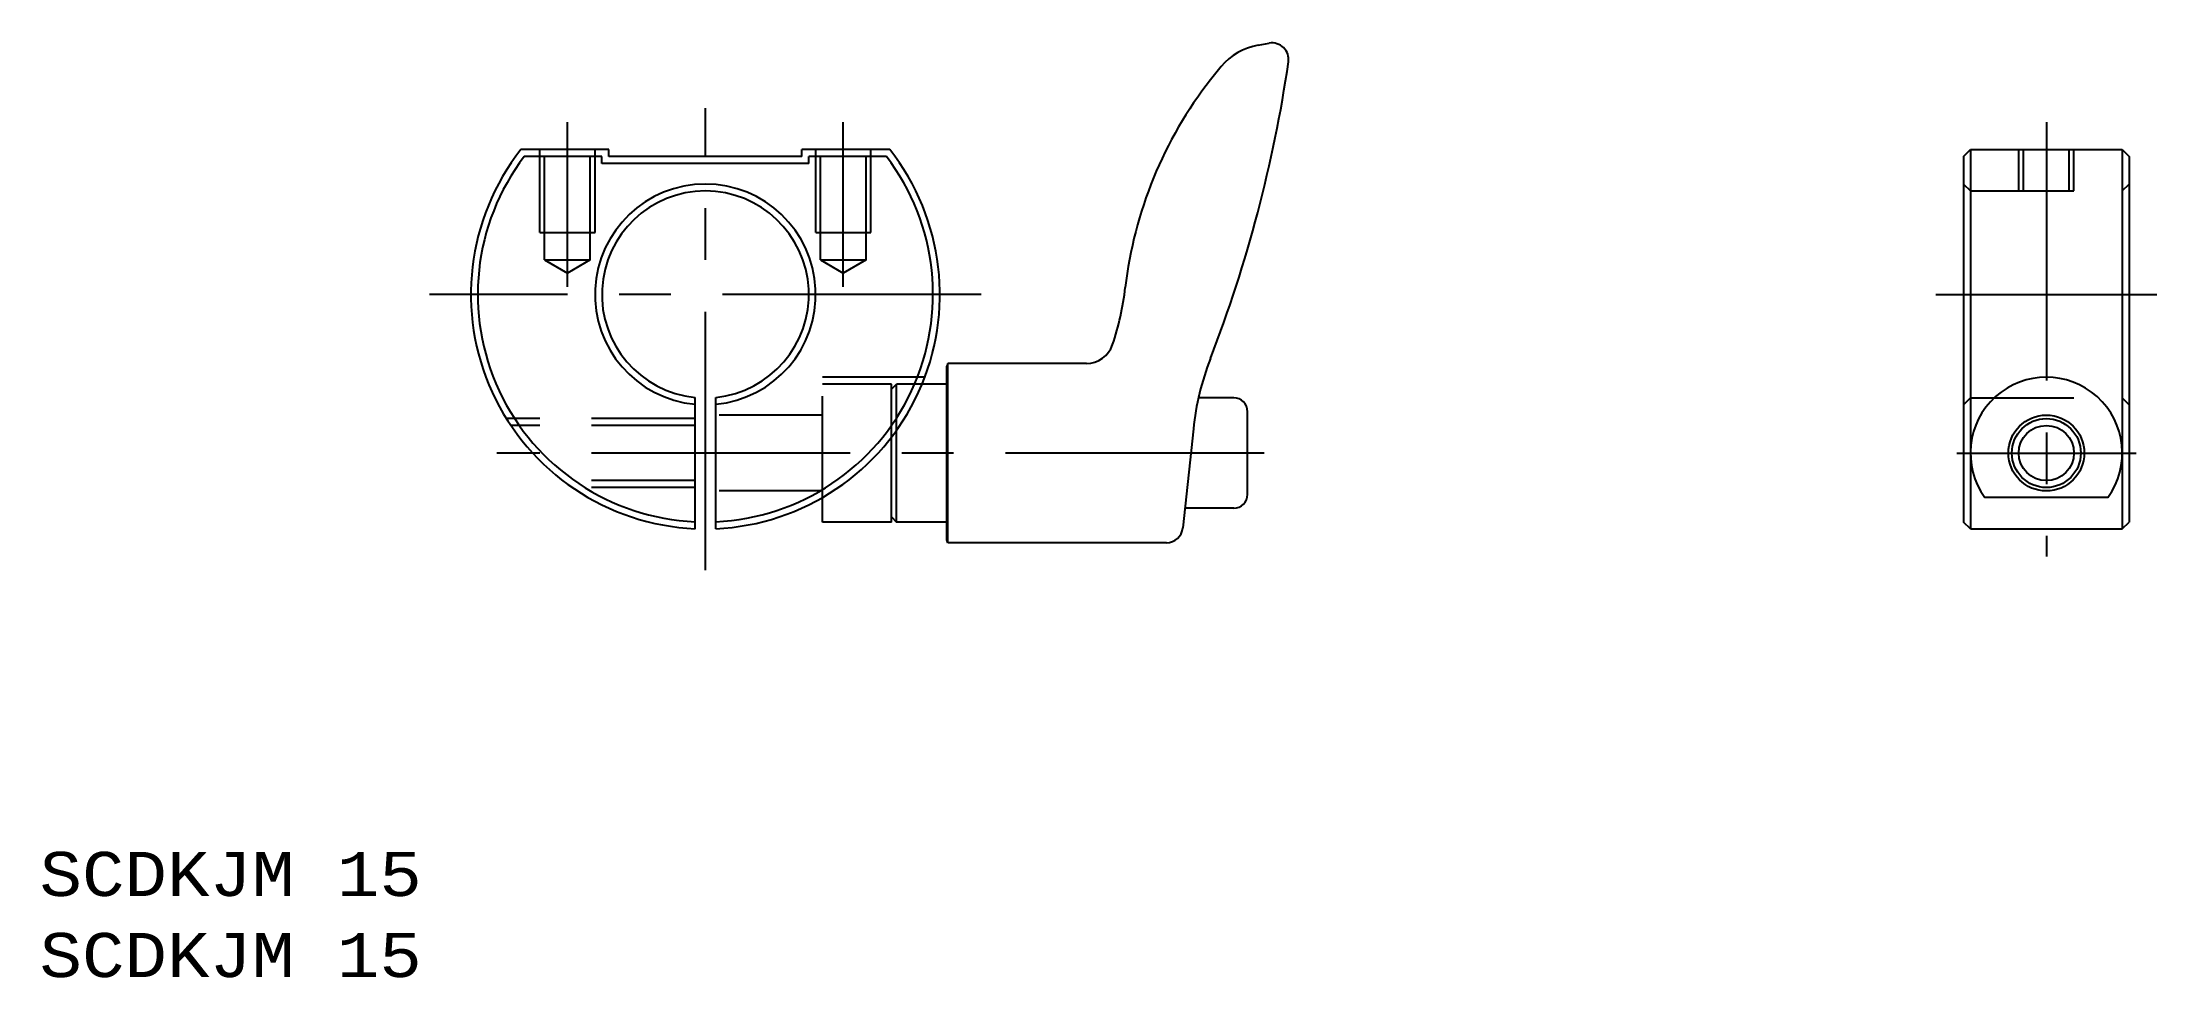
# Model space of a CAD drawing. Extents: x 20 to 173, y 20 to 88.
import ezdxf
from ezdxf.enums import TextEntityAlignment as Align

# ---------------------------------------------------------------- set-up
doc = ezdxf.new("R2010")
doc.units = 0
doc.header["$LTSCALE"] = 15
doc.linetypes.add('CENTER', pattern=[2, 1.25, -0.25, 0.25, -0.25])
doc.linetypes.add('DASHED', pattern=[0.75, 0.5, -0.25])
for name, color, linetype in [('CSLAYER1', 7, 'CONTINUOUS'), ('CSLAYER16', 7, 'CONTINUOUS'), ('CSLAYER2', 7, 'CONTINUOUS')]:
    doc.layers.add(name, color=color, linetype=linetype)
doc.styles.add('EASYDRAW_FONT', font='monotxt', dxfattribs={"height": 1, "bigfont": 'bigfont'})

# ---------------------------------------------------------------- blocks, each defined once
blk = doc.blocks.new('BLKF0000')
at = {"layer": 'CSLAYER1', "color": 3, "linetype": 'CONTINUOUS'}
for p, q in [((85.851738, 64.490977), (85.765931, 64.290215)), ((85.851738, 51.490977), (85.851738, 64.490977)), ((85.851738, 51.490977), (85.765931, 51.69174))]:
    blk.add_line(p, q, dxfattribs=at)
at = {"layer": 'CSLAYER1', "color": 7, "linetype": 'CONTINUOUS'}
for p, q in [((85.765931, 51.69174), (85.765931, 64.290215)), ((106.565931, 61.990977), (104.051664, 61.990977)), ((107.565931, 54.990977), (107.565931, 60.990977)), ((106.565931, 53.990977), (103.031225, 53.990977))]:
    blk.add_line(p, q, dxfattribs=at)
for centre, start, end in [((106.565931, 60.990977), 0, 90), ((106.565931, 54.990977), 270, 360)]:
    blk.add_arc(centre, 1, start, end, dxfattribs=at)
at = {"layer": 'CSLAYER16', "color": 3, "linetype": 'CONTINUOUS'}
for p, q in [((108.333584, 87.562089), (109.142686, 87.704756)), ((95.887735, 64.490977), (85.851738, 64.490977)), ((85.765931, 51.69174), (85.765931, 64.290215)), ((103.640929, 59.736512), (102.879834, 52.564347)), ((101.686534, 51.490977), (85.851738, 51.490977))]:
    blk.add_line(p, q, dxfattribs=at)
for centre, radius, start, end in [((109.115001, 83.130454), 4.5, 100, 140.207964), ((109.351064, 86.522986), 1.2, -8.365079, 100), ((11.602179, 100.896416), 100, 338.863766, 351.634921), ((136.392224, 60.410351), 40, 140.207964, 141.978819), ((128.514393, 66.569879), 30, 141.978819, 173.455386), ((78.840223, 72.268721), 20, 341.277451, 353.455386), ((95.887735, 66.490977), 2, 270, 341.277451), ((123.529261, 57.626007), 20, 158.863766, 173.942569), ((101.686534, 52.690977), 1.2, 270, 353.942569)]:
    blk.add_arc(centre, radius, start, end, dxfattribs=at)

msp = doc.modelspace()

# ---------------------------------------------------------------- linework, layer by layer
at = {"layer": 'CSLAYER1', "color": 7, "linetype": 'CONTINUOUS'}
for p, q in [((61.265931, 79.990977), (54.896189, 79.990977)), ((61.265931, 79.490977), (61.265931, 79.990977)), ((81.635673, 79.990977), (75.265931, 79.990977)), ((75.265931, 79.490977), (75.265931, 79.990977)), ((159.478126, 79.490977), (159.978126, 79.990977)), ((159.978126, 79.990977), (159.978126, 52.490977)), ((159.978126, 79.990977), (170.978126, 79.990977)), ((170.978126, 79.990977), (170.978126, 52.490977)), ((170.978126, 79.990977), (171.478126, 79.490977)), ((60.765931, 79.490977), (55.141526, 79.490977)), ((60.765931, 78.990977), (60.765931, 79.490977)), ((75.765931, 78.990977), (60.765931, 78.990977)), ((75.265931, 79.490977), (61.265931, 79.490977)), ((75.765931, 78.990977), (75.765931, 79.490977)), ((81.390335, 79.490977), (75.765931, 79.490977)), ((159.478126, 79.490977), (159.478126, 52.990976)), ((171.478126, 79.490977), (171.478126, 52.990977)), ((85.765931, 62.990977), (83.974209, 62.990977)), ((67.515931, 52.50753), (67.515931, 62.028572)), ((69.015931, 52.50753), (69.015931, 62.028572)), ((81.765931, 52.990977), (81.765931, 59.158988)), ((82.131787, 52.990977), (82.131787, 59.655428)), ((76.765931, 52.990977), (76.765931, 54.768546)), ((169.935248, 54.768546), (161.021004, 54.768546)), ((81.765931, 52.990977), (76.765931, 52.990977)), ((81.765931, 53.356833), (82.131787, 52.990977)), ((85.765931, 52.990977), (82.131787, 52.990977)), ((159.978126, 52.490977), (159.478125, 52.990977)), ((159.978126, 52.490977), (170.978126, 52.490977)), ((170.978126, 52.490977), (171.478126, 52.990977))]:
    msp.add_line(p, q, dxfattribs=at)
at = {"layer": 'CSLAYER1', "color": 3, "linetype": 'DASHED'}
for p, q in [((56.265931, 73.990977), (56.265931, 79.990977)), ((56.615931, 71.990977), (56.615931, 79.990977)), ((59.915931, 71.990977), (59.915931, 79.990977)), ((60.265931, 73.990977), (60.265931, 79.990977)), ((76.265931, 73.990977), (76.265931, 79.990977)), ((76.615931, 71.990977), (76.615931, 79.990977)), ((79.915931, 71.990977), (79.915931, 79.990977)), ((80.265931, 73.990977), (80.265931, 79.990977)), ((163.478126, 76.990977), (163.478126, 79.990977)), ((163.828126, 76.990977), (163.828126, 79.990977)), ((167.128126, 76.990977), (167.128126, 79.990977)), ((167.478126, 76.990977), (167.478126, 79.990977)), ((159.478126, 77.490977), (159.978125, 76.990977)), ((159.978125, 76.990977), (170.978126, 76.990977)), ((170.978126, 76.990977), (171.478126, 77.490976)), ((56.265931, 73.990977), (60.265931, 73.990977)), ((76.265931, 73.990977), (80.265931, 73.990977)), ((56.615931, 71.990977), (59.915931, 71.990977)), ((56.615931, 71.990977), (58.265931, 71.038349)), ((59.915931, 71.990977), (58.265931, 71.038349)), ((76.615931, 71.990977), (79.915931, 71.990977)), ((76.615931, 71.990977), (78.265931, 71.038349)), ((79.915931, 71.990977), (78.265931, 71.038349)), ((76.765931, 54.624346), (76.765931, 63.490977)), ((84.171904, 63.490977), (76.765931, 63.490977)), ((81.765931, 62.990977), (76.765931, 62.990977)), ((81.765931, 59.158988), (81.765931, 62.990977)), ((81.765931, 62.625121), (82.131787, 62.990977)), ((82.131787, 59.655428), (82.131787, 62.990977)), ((83.974209, 62.990977), (82.131787, 62.990977)), ((159.478126, 61.490978), (159.978125, 61.990977)), ((159.978125, 61.990977), (170.978126, 61.990977)), ((170.978126, 61.990977), (171.478126, 61.490979)), ((67.515931, 60.490977), (53.843726, 60.490977)), ((67.515931, 59.990977), (54.168059, 59.990977)), ((76.765931, 60.740977), (69.015931, 60.740977)), ((67.515931, 55.990977), (57.933942, 55.990977)), ((67.515931, 55.490977), (58.62228, 55.490977)), ((76.765931, 55.240977), (69.015931, 55.240977))]:
    msp.add_line(p, q, dxfattribs=at)
at = {"layer": 'CSLAYER1', "color": 7, "linetype": 'CONTINUOUS'}
for radius in [2.75, 2]:
    msp.add_circle((165.478126, 57.990977), radius, dxfattribs=at)
at = {"layer": 'CSLAYER1', "color": 3, "linetype": 'CONTINUOUS'}
msp.add_circle((165.478126, 57.990977), 2.5, dxfattribs=at)
at = {"layer": 'CSLAYER1', "color": 7, "linetype": 'CONTINUOUS'}
for centre, radius, start, end in [((68.265931, 69.490977), 17, 141.855487, 267.471424), ((68.265931, 69.490977), 17, -87.471424, 38.144513), ((68.265931, 69.490977), 16.5, 142.694799, 267.394749), ((68.265931, 69.490977), 16.5, -87.394749, 37.305201), ((68.265931, 69.490977), 8, -84.620621, 264.620621), ((68.265931, 69.490977), 7.5, -84.26083, 264.26083), ((165.478126, 57.990977), 5.5, -35.866363, 215.866363)]:
    msp.add_arc(centre, radius, start, end, dxfattribs=at)
at = {"layer": 'CSLAYER2', "color": 1, "linetype": 'CENTER'}
for p, q in [((68.265931, 49.490977), (68.265931, 82.990977)), ((58.265931, 70.038349), (58.265931, 81.990977)), ((78.265931, 70.038349), (78.265931, 81.990977)), ((165.478126, 81.990977), (165.478126, 50.490977)), ((88.265931, 69.490977), (48.265931, 69.490977)), ((157.478126, 69.490977), (173.478126, 69.490977)), ((108.765931, 57.990977), (53.141447, 57.990977)), ((158.978126, 57.990977), (171.978126, 57.990977))]:
    msp.add_line(p, q, dxfattribs=at)

# ---------------------------------------------------------------- block references
at = {"layer": 'CSLAYER1'}
msp.add_blockref('BLKF0000', (0, 0), dxfattribs=at)

# ---------------------------------------------------------------- texts
at = {"layer": 'CSLAYER1', "color": 7, "style": 'EASYDRAW_FONT', "width": 0.999231}
for p, p2 in [((20, 25.877213), (47.712002, 25.877213)), ((20, 20), (47.712002, 20))]:
    msp.add_text('SCDKJM 15', height=3.2, dxfattribs=at).set_placement(p, p2, align=Align.FIT)

doc.saveas('drawing.dxf')
